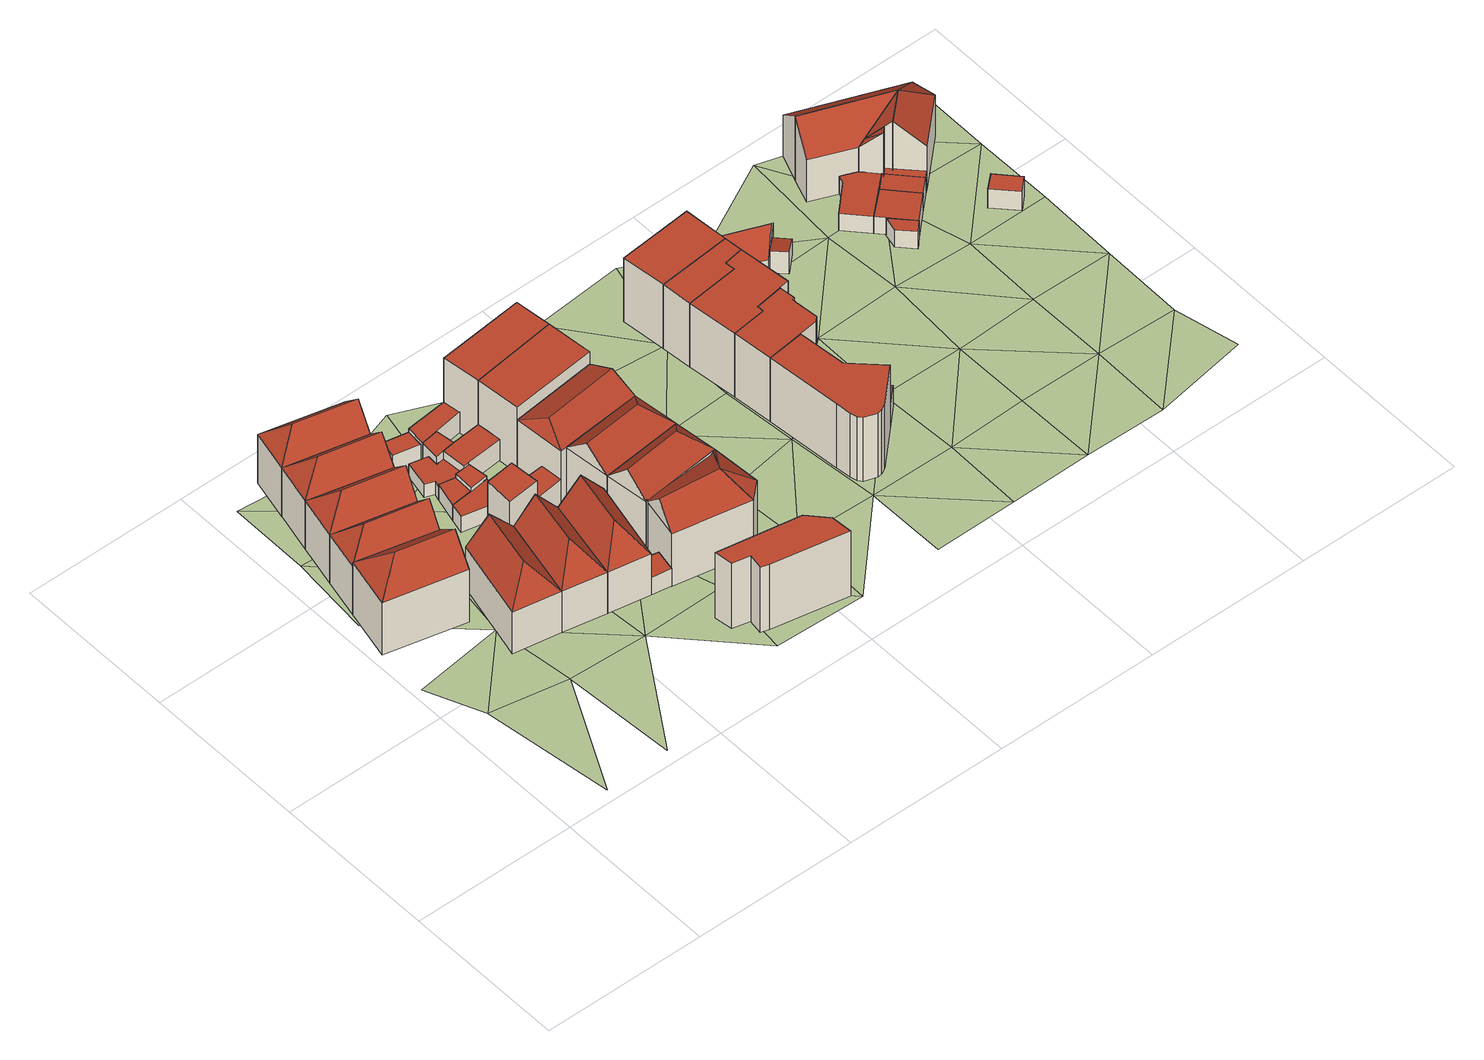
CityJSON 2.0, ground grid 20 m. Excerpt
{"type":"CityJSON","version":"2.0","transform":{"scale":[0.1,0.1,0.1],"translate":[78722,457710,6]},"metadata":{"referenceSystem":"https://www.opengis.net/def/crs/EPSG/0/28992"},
"CityObjects":{
"building1":{"type":"Building","attributes":{"RelativeEavesHeight":7.62,"AbsoluteEavesHeight":14.01,"RelativeRidgeHeight":10.49,"AbsoluteRidgeHeight":16.88,"roofType":"1130"},"geometry":[{"type":"Solid","lod":"2","boundaries":[[[[0,1,2,3]],[[1,4,5,2]],[[4,6,7,5]],[[6,0,3,7]],[[4,1,8]],[[0,6,9]],[[1,0,9,8]],[[6,4,8,9]],[[3,2,5,7]]]],"semantics":{"surfaces":[{"type":"WallSurface"},{"type":"RoofSurface","Slope":47.84,"Direction":282.99},{"type":"RoofSurface","Slope":47.84,"Direction":192.99},{"type":"RoofSurface","Slope":47.84,"Direction":12.99},{"type":"GroundSurface"}],"values":[[0,0,0,0,1,0,2,3,4]]}}]},
"building2":{"type":"Building","attributes":{"RelativeEavesHeight":7.05,"AbsoluteEavesHeight":13.44,"RelativeRidgeHeight":9.7,"AbsoluteRidgeHeight":16.09,"roofType":"1130"},"geometry":[{"type":"Solid","lod":"2","boundaries":[[[[10,11,5,7]],[[11,12,13,5]],[[12,14,15,13]],[[14,10,7,15]],[[12,11,16]],[[10,14,17]],[[11,10,17,16]],[[14,12,16,17]],[[7,5,13,15]]]],"semantics":{"surfaces":[{"type":"WallSurface"},{"type":"RoofSurface","Slope":43.16,"Direction":282.99},{"type":"RoofSurface","Slope":43.16,"Direction":192.99},{"type":"RoofSurface","Slope":43.16,"Direction":12.99},{"type":"GroundSurface"}],"values":[[0,0,0,0,1,0,2,3,4]]}}]},
"building3":{"type":"Building","attributes":{"RelativeEavesHeight":7.05,"AbsoluteEavesHeight":13.44,"RelativeRidgeHeight":9.7,"AbsoluteRidgeHeight":16.09,"roofType":"1130"},"geometry":[{"type":"Solid","lod":"2","boundaries":[[[[14,12,13,15]],[[12,18,19,13]],[[18,20,21,19]],[[20,14,15,21]],[[18,12,22]],[[14,20,23]],[[12,14,23,22]],[[20,18,22,23]],[[15,13,19,21]]]],"semantics":{"surfaces":[{"type":"WallSurface"},{"type":"RoofSurface","Slope":45.03,"Direction":282.99},{"type":"RoofSurface","Slope":45.03,"Direction":192.99},{"type":"RoofSurface","Slope":45.03,"Direction":12.99},{"type":"GroundSurface"}],"values":[[0,0,0,0,1,0,2,3,4]]}}]},
"building4":{"type":"Building","children":["building4-1","building4-2"]},
"building4-1":{"type":"BuildingPart","attributes":{"RelativeEavesHeight":5.99,"AbsoluteEavesHeight":12.43,"RelativeRidgeHeight":9.24,"AbsoluteRidgeHeight":15.67,"roofType":"1130"},"parents":["building4"],"geometry":[{"type":"Solid","lod":"2","boundaries":[[[[24,25,26,27]],[[25,28,29,26]],[[28,30,31,29]],[[30,24,27,31]],[[28,25,32]],[[24,30,33]],[[25,24,33,32]],[[30,28,32,33]],[[27,26,29,31]]]],"semantics":{"surfaces":[{"type":"WallSurface"},{"type":"RoofSurface","Slope":41.22,"Direction":190.47},{"type":"RoofSurface","Slope":41.15,"Direction":102.38},{"type":"RoofSurface","Slope":41.14,"Direction":282.98},{"type":"GroundSurface"}],"values":[[0,0,0,0,1,0,2,3,4]]}}]},
"building4-2":{"type":"BuildingPart","attributes":{"RelativeEavesHeight":2.59,"AbsoluteEavesHeight":8.98,"RelativeRidgeHeight":2.59,"AbsoluteRidgeHeight":8.98,"roofType":"1000"},"parents":["building4"],"geometry":[{"type":"Solid","lod":"2","boundaries":[[[[34,35,36,37]],[[35,38,39,36]],[[38,40,41,39]],[[40,34,37,41]],[[40,38,35,34]],[[37,36,39,41]]]],"semantics":{"surfaces":[{"type":"WallSurface"},{"type":"RoofSurface","Slope":90,"Direction":0},{"type":"GroundSurface"}],"values":[[0,0,0,0,1,2]]}}]},
"building5":{"type":"Building","attributes":{"RelativeEavesHeight":7.07,"AbsoluteEavesHeight":13.44,"RelativeRidgeHeight":9.72,"AbsoluteRidgeHeight":16.09,"roofType":"1130"},"geometry":[{"type":"Solid","lod":"2","boundaries":[[[[20,18,19,21]],[[18,42,43,19]],[[42,44,45,43]],[[44,20,21,45]],[[42,18,46]],[[20,44,47]],[[18,20,47,46]],[[44,42,46,47]],[[21,19,43,45]]]],"semantics":{"surfaces":[{"type":"WallSurface"},{"type":"RoofSurface","Slope":44.41,"Direction":282.99},{"type":"RoofSurface","Slope":44.41,"Direction":192.99},{"type":"RoofSurface","Slope":44.41,"Direction":12.99},{"type":"GroundSurface"}],"values":[[0,0,0,0,1,0,2,3,4]]}}]},
"building6":{"type":"Building","attributes":{"RelativeEavesHeight":7.09,"AbsoluteEavesHeight":13.44,"RelativeRidgeHeight":9.74,"AbsoluteRidgeHeight":16.09,"roofType":"1130"},"geometry":[{"type":"Solid","lod":"2","boundaries":[[[[44,42,48,49]],[[42,50,51,48]],[[50,52,53,51]],[[52,44,49,53]],[[50,42,54]],[[44,52,55]],[[42,44,55,54]],[[52,50,54,55]],[[49,48,51,53]]]],"semantics":{"surfaces":[{"type":"WallSurface"},{"type":"RoofSurface","Slope":44.21,"Direction":282.99},{"type":"RoofSurface","Slope":44.21,"Direction":192.99},{"type":"RoofSurface","Slope":44.21,"Direction":12.99},{"type":"GroundSurface"}],"values":[[0,0,0,0,1,0,2,3,4]]}}]},
"building7":{"type":"Building","children":["building7-1","building7-2","building7-3"]},
"building7-1":{"type":"BuildingPart","attributes":{"RelativeEavesHeight":5.98,"AbsoluteEavesHeight":12.43,"RelativeRidgeHeight":9.23,"AbsoluteRidgeHeight":15.67,"roofType":"1130"},"parents":["building7"],"geometry":[{"type":"Solid","lod":"2","boundaries":[[[[56,57,58,59]],[[57,25,26,58]],[[25,24,27,26]],[[24,56,59,27]],[[25,57,60]],[[56,24,61]],[[57,56,61,60]],[[24,25,60,61]],[[59,58,26,27]]]],"semantics":{"surfaces":[{"type":"WallSurface"},{"type":"RoofSurface","Slope":44.99,"Direction":190.46},{"type":"RoofSurface","Slope":38.99,"Direction":101.79},{"type":"RoofSurface","Slope":38.99,"Direction":282.07},{"type":"GroundSurface"}],"values":[[0,0,0,0,1,0,2,3,4]]}}]},
"building7-2":{"type":"BuildingPart","attributes":{"RelativeEavesHeight":2.97,"AbsoluteEavesHeight":9.41,"RelativeRidgeHeight":2.97,"AbsoluteRidgeHeight":9.41,"roofType":"1000"},"parents":["building7"],"geometry":[{"type":"Solid","lod":"2","boundaries":[[[[62,63,64,65]],[[63,66,67,64]],[[66,68,69,67]],[[68,62,65,69]],[[68,66,63,62]],[[65,64,67,69]]]],"semantics":{"surfaces":[{"type":"WallSurface"},{"type":"RoofSurface","Slope":90,"Direction":1.36},{"type":"GroundSurface"}],"values":[[0,0,0,0,1,2]]}}]},
"building7-3":{"type":"BuildingPart","attributes":{"RelativeEavesHeight":3.19,"AbsoluteEavesHeight":9.61,"RelativeRidgeHeight":3.19,"AbsoluteRidgeHeight":9.61,"roofType":"1000"},"parents":["building7"],"geometry":[{"type":"Solid","lod":"2","boundaries":[[[[70,71,41,67]],[[71,72,73,41]],[[72,74,69,73]],[[74,70,67,69]],[[74,72,71,70]],[[67,41,73,69]]]],"semantics":{"surfaces":[{"type":"WallSurface"},{"type":"RoofSurface","Slope":90,"Direction":342.79},{"type":"GroundSurface"}],"values":[[0,0,0,0,1,2]]}}]},
"building8":{"type":"Building","children":["building8-1","building8-2"]},
"building8-1":{"type":"BuildingPart","attributes":{"RelativeEavesHeight":6,"AbsoluteEavesHeight":12.43,"RelativeRidgeHeight":9.25,"AbsoluteRidgeHeight":15.67,"roofType":"1130"},"parents":["building8"],"geometry":[{"type":"Solid","lod":"2","boundaries":[[[[75,76,77,78]],[[76,57,58,77]],[[57,56,59,58]],[[56,75,78,59]],[[57,76,79]],[[75,56,80]],[[76,75,80,79]],[[56,57,79,80]],[[78,77,58,59]]]],"semantics":{"surfaces":[{"type":"WallSurface"},{"type":"RoofSurface","Slope":44.99,"Direction":190.46},{"type":"RoofSurface","Slope":38.63,"Direction":102.57},{"type":"RoofSurface","Slope":38.64,"Direction":281.92},{"type":"GroundSurface"}],"values":[[0,0,0,0,1,0,2,3,4]]}}]},
"building8-2":{"type":"BuildingPart","attributes":{"RelativeEavesHeight":3.27,"AbsoluteEavesHeight":9.7,"RelativeRidgeHeight":3.27,"AbsoluteRidgeHeight":9.7,"roofType":"1000"},"parents":["building8"],"geometry":[{"type":"Solid","lod":"2","boundaries":[[[[81,82,83,84]],[[82,85,86,83]],[[85,87,88,86]],[[87,81,84,88]],[[87,85,82,81]],[[84,83,86,88]]]],"semantics":{"surfaces":[{"type":"WallSurface"},{"type":"RoofSurface","Slope":90,"Direction":0},{"type":"GroundSurface"}],"values":[[0,0,0,0,1,2]]}}]},
"building9":{"type":"Building","attributes":{"RelativeEavesHeight":9.5,"AbsoluteEavesHeight":15.9,"RelativeRidgeHeight":9.5,"AbsoluteRidgeHeight":15.9,"roofType":"1000"},"geometry":[{"type":"Solid","lod":"2","boundaries":[[[[89,90,91,92]],[[90,93,94,91]],[[93,95,96,94]],[[95,97,98,96]],[[97,99,100,98]],[[99,101,102,100]],[[101,103,104,102]],[[103,105,106,104]],[[105,89,92,106]],[[105,103,101,99,97,95,93,90,89]],[[92,91,94,96,98,100,102,104,106]]]],"semantics":{"surfaces":[{"type":"WallSurface"},{"type":"RoofSurface","Slope":90,"Direction":0},{"type":"GroundSurface"}],"values":[[0,0,0,0,0,0,0,0,0,1,2]]}}]},
"building10":{"type":"Building","children":["building10-1","building10-2","building10-3","building10-4"]},
"building10-1":{"type":"BuildingPart","attributes":{"RelativeEavesHeight":2.32,"AbsoluteEavesHeight":8.74,"RelativeRidgeHeight":2.32,"AbsoluteRidgeHeight":8.74,"roofType":"1000"},"parents":["building10"],"geometry":[{"type":"Solid","lod":"2","boundaries":[[[[107,108,109,110]],[[108,111,112,109]],[[111,113,114,112]],[[113,115,116,114]],[[115,117,118,116]],[[117,107,110,118]],[[117,115,113,111,108,107]],[[110,109,112,114,116,118]]]],"semantics":{"surfaces":[{"type":"WallSurface"},{"type":"RoofSurface","Slope":90,"Direction":0},{"type":"GroundSurface"}],"values":[[0,0,0,0,0,0,1,2]]}}]},
"building10-2":{"type":"BuildingPart","attributes":{"RelativeEavesHeight":5.95,"AbsoluteEavesHeight":12.39,"RelativeRidgeHeight":5.95,"AbsoluteRidgeHeight":12.39,"roofType":"1000"},"parents":["building10"],"geometry":[{"type":"Solid","lod":"2","boundaries":[[[[119,120,121,122]],[[120,123,110,121]],[[123,124,125,110]],[[124,119,122,125]],[[124,123,120,119]],[[122,121,110,125]]]],"semantics":{"surfaces":[{"type":"WallSurface"},{"type":"RoofSurface","Slope":90,"Direction":0},{"type":"GroundSurface"}],"values":[[0,0,0,0,1,2]]}}]},
"building10-3":{"type":"BuildingPart","attributes":{"RelativeEavesHeight":7.73,"AbsoluteEavesHeight":13.99,"RelativeRidgeHeight":9.35,"AbsoluteRidgeHeight":15.62,"roofType":"1130"},"parents":["building10"],"geometry":[{"type":"Solid","lod":"2","boundaries":[[[[126,127,128,129]],[[127,130,131,128]],[[130,132,133,131]],[[132,126,129,133]],[[130,127,134]],[[126,132,135]],[[127,126,135,134]],[[132,130,134,135]],[[129,128,131,133]]]],"semantics":{"surfaces":[{"type":"WallSurface"},{"type":"RoofSurface","Slope":41.23,"Direction":265.01},{"type":"RoofSurface","Slope":62.61,"Direction":174.28},{"type":"RoofSurface","Slope":62.61,"Direction":354.14},{"type":"GroundSurface"}],"values":[[0,0,0,0,1,0,2,3,4]]}}]},
"building10-4":{"type":"BuildingPart","attributes":{"RelativeEavesHeight":3.46,"AbsoluteEavesHeight":9.88,"RelativeRidgeHeight":3.46,"AbsoluteRidgeHeight":9.88,"roofType":"1000"},"parents":["building10"],"geometry":[{"type":"Solid","lod":"2","boundaries":[[[[136,137,122,138]],[[137,139,125,122]],[[139,140,141,125]],[[140,142,143,141]],[[142,144,145,143]],[[144,136,138,145]],[[144,142,140,139,137,136]],[[138,122,125,141,143,145]]]],"semantics":{"surfaces":[{"type":"WallSurface"},{"type":"RoofSurface","Slope":90,"Direction":0},{"type":"GroundSurface"}],"values":[[0,0,0,0,0,0,1,2]]}}]},
"building11":{"type":"Building","children":["building11-1","building11-2","building11-3","building11-4"]},
"building11-1":{"type":"BuildingPart","attributes":{"RelativeEavesHeight":7.9,"AbsoluteEavesHeight":14.34,"RelativeRidgeHeight":7.9,"AbsoluteRidgeHeight":14.34,"roofType":"1000"},"parents":["building11"],"geometry":[{"type":"Solid","lod":"2","boundaries":[[[[146,147,148,149]],[[147,150,151,148]],[[150,146,149,151]],[[150,147,146]],[[149,148,151]]]],"semantics":{"surfaces":[{"type":"WallSurface"},{"type":"RoofSurface","Slope":90,"Direction":0},{"type":"GroundSurface"}],"values":[[0,0,0,1,2]]}}]},
"building11-2":{"type":"BuildingPart","attributes":{"RelativeEavesHeight":2.47,"AbsoluteEavesHeight":8.91,"RelativeRidgeHeight":2.47,"AbsoluteRidgeHeight":8.91,"roofType":"1000"},"parents":["building11"],"geometry":[{"type":"Solid","lod":"2","boundaries":[[[[152,153,77,154]],[[153,155,156,77]],[[155,157,158,156]],[[157,152,154,158]],[[157,155,153,152]],[[154,77,156,158]]]],"semantics":{"surfaces":[{"type":"WallSurface"},{"type":"RoofSurface","Slope":90,"Direction":0},{"type":"GroundSurface"}],"values":[[0,0,0,0,1,2]]}}]},
"building11-3":{"type":"BuildingPart","attributes":{"RelativeEavesHeight":7.69,"AbsoluteEavesHeight":13.99,"RelativeRidgeHeight":10.36,"AbsoluteRidgeHeight":16.66,"roofType":"1120"},"parents":["building11"],"geometry":[{"type":"Solid","lod":"2","boundaries":[[[[159,160,161,162]],[[160,163,164,161]],[[163,165,166,164]],[[165,159,162,166]],[[160,159,167]],[[163,160,167]],[[165,163,167]],[[159,165,167]],[[162,161,164,166]]]],"semantics":{"surfaces":[{"type":"WallSurface"},{"type":"RoofSurface","Slope":53.88,"Direction":137.57},{"type":"RoofSurface","Slope":-36.98,"Direction":279.26},{"type":"RoofSurface","Slope":55.47,"Direction":354.08},{"type":"RoofSurface","Slope":50.92,"Direction":85.52},{"type":"GroundSurface"}],"values":[[0,0,0,0,1,2,3,4,5]]}}]},
"building11-4":{"type":"BuildingPart","attributes":{"RelativeEavesHeight":7.69,"AbsoluteEavesHeight":13.99,"RelativeRidgeHeight":10.35,"AbsoluteRidgeHeight":16.66,"roofType":"1130"},"parents":["building11"],"geometry":[{"type":"Solid","lod":"2","boundaries":[[[[168,163,164,169]],[[163,160,161,164]],[[160,170,171,161]],[[170,168,169,171]],[[160,163,167]],[[168,170,172]],[[163,168,172,167]],[[170,160,167,172]],[[169,164,161,171]]]],"semantics":{"surfaces":[{"type":"WallSurface"},{"type":"RoofSurface","Slope":36.98,"Direction":99.26},{"type":"RoofSurface","Slope":51.23,"Direction":358.85},{"type":"RoofSurface","Slope":48.18,"Direction":188.21},{"type":"GroundSurface"}],"values":[[0,0,0,0,1,0,2,3,4]]}}]},
"building12":{"type":"Building","children":["building12-1","building12-2","building12-3","building12-4","building12-5"]},
"building12-1":{"type":"BuildingPart","attributes":{"RelativeEavesHeight":2.97,"AbsoluteEavesHeight":9.36,"RelativeRidgeHeight":2.97,"AbsoluteRidgeHeight":9.36,"roofType":"1000"},"parents":["building12"],"geometry":[{"type":"Solid","lod":"2","boundaries":[[[[173,174,175,176]],[[174,177,178,175]],[[177,179,180,178]],[[179,181,182,180]],[[181,183,184,182]],[[183,173,176,184]],[[183,181,179,177,174,173]],[[176,175,178,180,182,184]]]],"semantics":{"surfaces":[{"type":"WallSurface"},{"type":"RoofSurface","Slope":90,"Direction":161.8},{"type":"GroundSurface"}],"values":[[0,0,0,0,0,0,1,2]]}}]},
"building12-2":{"type":"BuildingPart","attributes":{"RelativeEavesHeight":2.75,"AbsoluteEavesHeight":9.16,"RelativeRidgeHeight":2.75,"AbsoluteRidgeHeight":9.16,"roofType":"1000"},"parents":["building12"],"geometry":[{"type":"Solid","lod":"2","boundaries":[[[[185,186,182,187]],[[186,188,180,182]],[[188,189,116,180]],[[189,190,191,116]],[[190,185,187,191]],[[190,189,188,186,185]],[[187,182,180,116,191]]]],"semantics":{"surfaces":[{"type":"WallSurface"},{"type":"RoofSurface","Slope":90,"Direction":128.74},{"type":"GroundSurface"}],"values":[[0,0,0,0,0,1,2]]}}]},
"building12-3":{"type":"BuildingPart","attributes":{"RelativeEavesHeight":1.96,"AbsoluteEavesHeight":8.34,"RelativeRidgeHeight":1.96,"AbsoluteRidgeHeight":8.34,"roofType":"1000"},"parents":["building12"],"geometry":[{"type":"Solid","lod":"2","boundaries":[[[[192,193,194,195]],[[193,196,197,194]],[[196,198,199,197]],[[198,200,201,199]],[[200,202,184,201]],[[202,203,182,184]],[[203,204,187,182]],[[204,205,206,187]],[[205,192,195,206]],[[205,204,203,202,200,198,196,193,192]],[[195,194,197,199,201,184,182,187,206]]]],"semantics":{"surfaces":[{"type":"WallSurface"},{"type":"RoofSurface","Slope":90,"Direction":0},{"type":"GroundSurface"}],"values":[[0,0,0,0,0,0,0,0,0,1,2]]}}]},
"building12-4":{"type":"BuildingPart","attributes":{"RelativeEavesHeight":2.33,"AbsoluteEavesHeight":8.74,"RelativeRidgeHeight":2.33,"AbsoluteRidgeHeight":8.74,"roofType":"1000"},"parents":["building12"],"geometry":[{"type":"Solid","lod":"2","boundaries":[[[[207,208,191,187]],[[208,113,114,191]],[[113,209,206,114]],[[209,207,187,206]],[[209,113,208,207]],[[187,191,114,206]]]],"semantics":{"surfaces":[{"type":"WallSurface"},{"type":"RoofSurface","Slope":90,"Direction":0},{"type":"GroundSurface"}],"values":[[0,0,0,0,1,2]]}}]},
"building12-5":{"type":"BuildingPart","attributes":{"RelativeEavesHeight":9.49,"AbsoluteEavesHeight":15.8,"RelativeRidgeHeight":9.49,"AbsoluteRidgeHeight":15.8,"roofType":"1000"},"parents":["building12"],"geometry":[{"type":"Solid","lod":"2","boundaries":[[[[210,211,131,133]],[[211,212,213,131]],[[212,214,215,213]],[[214,210,133,215]],[[214,212,211,210]],[[133,131,213,215]]]],"semantics":{"surfaces":[{"type":"WallSurface"},{"type":"RoofSurface","Slope":90,"Direction":0},{"type":"GroundSurface"}],"values":[[0,0,0,0,1,2]]}}]},
"building13":{"type":"Building","children":["building13-1","building13-2","building13-3","building13-4"]},
"building13-1":{"type":"BuildingPart","attributes":{"RelativeEavesHeight":9.45,"AbsoluteEavesHeight":15.8,"RelativeRidgeHeight":9.45,"AbsoluteRidgeHeight":15.8,"roofType":"1000"},"parents":["building13"],"geometry":[{"type":"Solid","lod":"2","boundaries":[[[[214,212,175,216]],[[212,217,218,175]],[[217,219,220,218]],[[219,214,216,220]],[[219,217,212,214]],[[216,175,218,220]]]],"semantics":{"surfaces":[{"type":"WallSurface"},{"type":"RoofSurface","Slope":90,"Direction":0},{"type":"GroundSurface"}],"values":[[0,0,0,0,1,2]]}}]},
"building13-2":{"type":"BuildingPart","attributes":{"RelativeEavesHeight":2.99,"AbsoluteEavesHeight":9.36,"RelativeRidgeHeight":2.99,"AbsoluteRidgeHeight":9.36,"roofType":"1010"},"parents":["building13"],"geometry":[{"type":"Solid","lod":"2","boundaries":[[[[221,222,223,224]],[[222,225,226,223]],[[225,227,218,226]],[[227,221,224,218]],[[227,225,222,221]],[[224,223,226,218]]]],"semantics":{"surfaces":[{"type":"WallSurface"},{"type":"RoofSurface","Slope":90,"Direction":0},{"type":"GroundSurface"}],"values":[[0,0,0,0,1,2]]}}]},
"building13-3":{"type":"BuildingPart","attributes":{"RelativeEavesHeight":2.98,"AbsoluteEavesHeight":9.36,"RelativeRidgeHeight":2.98,"AbsoluteRidgeHeight":9.36,"roofType":"1000"},"parents":["building13"],"geometry":[{"type":"Solid","lod":"2","boundaries":[[[[228,173,176,229]],[[173,230,201,176]],[[230,222,223,201]],[[222,228,229,223]],[[222,230,173,228]],[[229,176,201,223]]]],"semantics":{"surfaces":[{"type":"WallSurface"},{"type":"RoofSurface","Slope":90,"Direction":0},{"type":"GroundSurface"}],"values":[[0,0,0,0,1,2]]}}]},
"building13-4":{"type":"BuildingPart","attributes":{"RelativeEavesHeight":2.5,"AbsoluteEavesHeight":8.86,"RelativeRidgeHeight":2.5,"AbsoluteRidgeHeight":8.86,"roofType":"1010"},"parents":["building13"],"geometry":[{"type":"Solid","lod":"2","boundaries":[[[[231,232,233,234]],[[232,235,236,233]],[[235,237,226,236]],[[237,231,234,226]],[[237,235,232,231]],[[234,233,236,226]]]],"semantics":{"surfaces":[{"type":"WallSurface"},{"type":"RoofSurface","Slope":90,"Direction":156.83},{"type":"GroundSurface"}],"values":[[0,0,0,0,1,2]]}}]},
"building14":{"type":"Building","attributes":{"RelativeEavesHeight":7.72,"AbsoluteEavesHeight":13.99,"RelativeRidgeHeight":10.58,"AbsoluteRidgeHeight":16.86,"roofType":"1130"},"geometry":[{"type":"Solid","lod":"2","boundaries":[[[[238,239,240,241]],[[239,165,166,240]],[[165,242,243,166]],[[242,238,241,243]],[[165,239,244]],[[238,242,245]],[[239,238,245,244]],[[242,165,244,245]],[[241,240,166,243]]]],"semantics":{"surfaces":[{"type":"WallSurface"},{"type":"RoofSurface","Slope":42.93,"Direction":84.09},{"type":"RoofSurface","Slope":42.86,"Direction":354.08},{"type":"RoofSurface","Slope":42.86,"Direction":174.08},{"type":"GroundSurface"}],"values":[[0,0,0,0,1,0,2,3,4]]}}]},
"building15":{"type":"Building","attributes":{"RelativeEavesHeight":7.73,"AbsoluteEavesHeight":13.99,"RelativeRidgeHeight":10.39,"AbsoluteRidgeHeight":16.66,"roofType":"1130"},"geometry":[{"type":"Solid","lod":"2","boundaries":[[[[246,126,129,247]],[[126,239,240,129]],[[239,238,241,240]],[[238,246,247,241]],[[239,126,248]],[[246,238,249]],[[126,246,249,248]],[[238,239,248,249]],[[247,129,240,241]]]],"semantics":{"surfaces":[{"type":"WallSurface"},{"type":"RoofSurface","Slope":45,"Direction":84.08},{"type":"RoofSurface","Slope":46.96,"Direction":354.2},{"type":"RoofSurface","Slope":46.63,"Direction":174.06},{"type":"GroundSurface"}],"values":[[0,0,0,0,1,0,2,3,4]]}}]},
"building16":{"type":"Building","attributes":{"RelativeEavesHeight":9.3,"AbsoluteEavesHeight":15.61,"RelativeRidgeHeight":9.3,"AbsoluteRidgeHeight":15.61,"roofType":"1000"},"geometry":[{"type":"Solid","lod":"2","boundaries":[[[[250,251,252,253]],[[251,254,255,252]],[[254,256,257,255]],[[256,258,259,257]],[[258,260,261,259]],[[260,262,263,261]],[[262,264,265,263]],[[264,266,267,265]],[[266,268,269,267]],[[268,270,271,269]],[[270,250,253,271]],[[270,268,266,264,262,260,258,256,254,251,250]],[[253,252,255,257,259,261,263,265,267,269,271]]]],"semantics":{"surfaces":[{"type":"WallSurface"},{"type":"RoofSurface","Slope":90,"Direction":0},{"type":"GroundSurface"}],"values":[[0,0,0,0,0,0,0,0,0,0,0,1,2]]}}]},
"building17":{"type":"Building","attributes":{"RelativeEavesHeight":9.31,"AbsoluteEavesHeight":15.61,"RelativeRidgeHeight":9.31,"AbsoluteRidgeHeight":15.61,"roofType":"1000"},"geometry":[{"type":"Solid","lod":"2","boundaries":[[[[272,273,274,275]],[[273,266,267,274]],[[266,276,277,267]],[[276,278,279,277]],[[278,280,281,279]],[[280,282,283,281]],[[282,284,285,283]],[[284,286,287,285]],[[286,288,289,287]],[[288,272,275,289]],[[288,286,284,282,280,278,276,266,273,272]],[[275,274,267,277,279,281,283,285,287,289]]]],"semantics":{"surfaces":[{"type":"WallSurface"},{"type":"RoofSurface","Slope":90,"Direction":21.16},{"type":"GroundSurface"}],"values":[[0,0,0,0,0,0,0,0,0,0,1,2]]}}]},
"building18":{"type":"Building","attributes":{"RelativeEavesHeight":3,"AbsoluteEavesHeight":9.29,"RelativeRidgeHeight":3,"AbsoluteRidgeHeight":9.29,"roofType":"1000"},"geometry":[{"type":"Solid","lod":"2","boundaries":[[[[290,291,292,293]],[[291,294,253,292]],[[294,295,271,253]],[[295,296,269,271]],[[296,297,274,269]],[[297,298,299,274]],[[298,290,293,299]],[[298,297,296,295,294,291,290]],[[293,292,253,271,269,274,299]]]],"semantics":{"surfaces":[{"type":"WallSurface"},{"type":"RoofSurface","Slope":90,"Direction":0},{"type":"GroundSurface"}],"values":[[0,0,0,0,0,0,0,1,2]]}}]},
"building19":{"type":"Building","children":["building19-1","building19-2","building19-3"]},
"building19-1":{"type":"BuildingPart","attributes":{"RelativeEavesHeight":2.48,"AbsoluteEavesHeight":8.85,"RelativeRidgeHeight":2.48,"AbsoluteRidgeHeight":8.85,"roofType":"1000"},"parents":["building19"],"geometry":[{"type":"Solid","lod":"2","boundaries":[[[[300,301,302,303]],[[301,304,305,302]],[[304,306,307,305]],[[306,300,303,307]],[[306,304,301,300]],[[303,302,305,307]]]],"semantics":{"surfaces":[{"type":"WallSurface"},{"type":"RoofSurface","Slope":90,"Direction":0},{"type":"GroundSurface"}],"values":[[0,0,0,0,1,2]]}}]},
"building19-2":{"type":"BuildingPart","attributes":{"RelativeEavesHeight":2.3,"AbsoluteEavesHeight":8.65,"RelativeRidgeHeight":2.3,"AbsoluteRidgeHeight":8.65,"roofType":"1000"},"parents":["building19"],"geometry":[{"type":"Solid","lod":"2","boundaries":[[[[308,309,310,311]],[[309,312,313,310]],[[312,314,315,313]],[[314,308,311,315]],[[314,312,309,308]],[[311,310,313,315]]]],"semantics":{"surfaces":[{"type":"WallSurface"},{"type":"RoofSurface","Slope":90,"Direction":0},{"type":"GroundSurface"}],"values":[[0,0,0,0,1,2]]}}]},
"building19-3":{"type":"BuildingPart","attributes":{"RelativeEavesHeight":9.32,"AbsoluteEavesHeight":15.61,"RelativeRidgeHeight":9.32,"AbsoluteRidgeHeight":15.61,"roofType":"1000"},"parents":["building19"],"geometry":[{"type":"Solid","lod":"2","boundaries":[[[[316,317,311,318]],[[317,280,281,311]],[[280,278,279,281]],[[278,276,277,279]],[[276,319,320,277]],[[319,321,322,320]],[[321,323,324,322]],[[323,316,318,324]],[[323,321,319,276,278,280,317,316]],[[318,311,281,279,277,320,322,324]]]],"semantics":{"surfaces":[{"type":"WallSurface"},{"type":"RoofSurface","Slope":90,"Direction":0},{"type":"GroundSurface"}],"values":[[0,0,0,0,0,0,0,0,1,2]]}}]},
"building20":{"type":"Building","children":["building20-1","building20-2"]},
"building20-1":{"type":"BuildingPart","attributes":{"RelativeEavesHeight":6.14,"AbsoluteEavesHeight":12.51,"RelativeRidgeHeight":6.14,"AbsoluteRidgeHeight":12.51,"roofType":"1000"},"parents":["building20"],"geometry":[{"type":"Solid","lod":"2","boundaries":[[[[325,326,327,328]],[[326,329,330,327]],[[329,325,328,330]],[[329,326,325]],[[328,327,330]]]],"semantics":{"surfaces":[{"type":"WallSurface"},{"type":"RoofSurface","Slope":90,"Direction":0},{"type":"GroundSurface"}],"values":[[0,0,0,1,2]]}}]},
"building20-2":{"type":"BuildingPart","attributes":{"RelativeEavesHeight":9.32,"AbsoluteEavesHeight":15.61,"RelativeRidgeHeight":9.32,"AbsoluteRidgeHeight":15.61,"roofType":"1000"},"parents":["building20"],"geometry":[{"type":"Solid","lod":"2","boundaries":[[[[331,316,318,332]],[[316,323,324,318]],[[323,321,322,324]],[[321,319,320,322]],[[319,333,334,320]],[[333,335,336,334]],[[335,331,332,336]],[[335,333,319,321,323,316,331]],[[332,318,324,322,320,334,336]]]],"semantics":{"surfaces":[{"type":"WallSurface"},{"type":"RoofSurface","Slope":90,"Direction":152.05},{"type":"GroundSurface"}],"values":[[0,0,0,0,0,0,0,1,2]]}}]},
"building21":{"type":"Building","children":["building21-1","building21-2","building21-3","building21-4"]},
"building21-1":{"type":"BuildingPart","attributes":{"RelativeEavesHeight":9.32,"AbsoluteEavesHeight":15.61,"RelativeRidgeHeight":9.32,"AbsoluteRidgeHeight":15.61,"roofType":"1000"},"parents":["building21"],"geometry":[{"type":"Solid","lod":"2","boundaries":[[[[335,333,334,336]],[[333,337,338,334]],[[337,339,340,338]],[[339,335,336,340]],[[339,337,333,335]],[[336,334,338,340]]]],"semantics":{"surfaces":[{"type":"WallSurface"},{"type":"RoofSurface","Slope":90,"Direction":0},{"type":"GroundSurface"}],"values":[[0,0,0,0,1,2]]}}]},
"building21-2":{"type":"BuildingPart","attributes":{"RelativeEavesHeight":2.71,"AbsoluteEavesHeight":9.04,"RelativeRidgeHeight":3.17,"AbsoluteRidgeHeight":9.49,"roofType":"1010"},"parents":["building21"],"geometry":[{"type":"Solid","lod":"2","boundaries":[[[[341,342,343,344]],[[342,345,346,343]],[[345,347,348,346]],[[347,341,344,348]],[[347,345,342,341]],[[344,343,346,348]]]],"semantics":{"surfaces":[{"type":"WallSurface"},{"type":"RoofSurface","Slope":71.15,"Direction":46.64},{"type":"GroundSurface"}],"values":[[0,0,0,0,1,2]]}}]},
"building21-3":{"type":"BuildingPart","attributes":{"RelativeEavesHeight":2.87,"AbsoluteEavesHeight":9.19,"RelativeRidgeHeight":5.37,"AbsoluteRidgeHeight":11.7,"roofType":"1030"},"parents":["building21"],"geometry":[{"type":"Solid","lod":"2","boundaries":[[[[349,350,351,352]],[[350,353,354,351]],[[353,355,356,354]],[[355,349,352,356]],[[353,350,357]],[[349,355,358]],[[350,349,358,357]],[[355,353,357,358]],[[352,351,354,356]]]],"semantics":{"surfaces":[{"type":"WallSurface"},{"type":"RoofSurface","Slope":42.43,"Direction":21.93},{"type":"RoofSurface","Slope":42.6,"Direction":203.48},{"type":"GroundSurface"}],"values":[[0,0,0,0,0,0,1,2,3]]}}]},
"building21-4":{"type":"BuildingPart","attributes":{"RelativeEavesHeight":3.43,"AbsoluteEavesHeight":9.79,"RelativeRidgeHeight":3.43,"AbsoluteRidgeHeight":9.79,"roofType":"1000"},"parents":["building21"],"geometry":[{"type":"Solid","lod":"2","boundaries":[[[[359,360,328,361]],[[360,362,330,328]],[[362,363,364,330]],[[363,365,366,364]],[[365,367,368,366]],[[367,359,361,368]],[[367,365,363,362,360,359]],[[361,328,330,364,366,368]]]],"semantics":{"surfaces":[{"type":"WallSurface"},{"type":"RoofSurface","Slope":90,"Direction":270},{"type":"GroundSurface"}],"values":[[0,0,0,0,0,0,1,2]]}}]},
"building22":{"type":"Building","children":["building22-1","building22-2","building22-3"]},
"building22-1":{"type":"BuildingPart","attributes":{"RelativeEavesHeight":7.7,"AbsoluteEavesHeight":13.94,"RelativeRidgeHeight":9.31,"AbsoluteRidgeHeight":15.55,"roofType":"1010"},"parents":["building22"],"geometry":[{"type":"Solid","lod":"2","boundaries":[[[[369,370,371,372]],[[370,373,374,371]],[[373,375,376,374]],[[375,369,372,376]],[[375,373,370,369]],[[372,371,374,376]]]],"semantics":{"surfaces":[{"type":"WallSurface"},{"type":"RoofSurface","Slope":47.48,"Direction":21.5},{"type":"GroundSurface"}],"values":[[0,0,0,0,1,2]]}}]},
"building22-2":{"type":"BuildingPart","attributes":{"RelativeEavesHeight":2.5,"AbsoluteEavesHeight":8.75,"RelativeRidgeHeight":2.5,"AbsoluteRidgeHeight":8.75,"roofType":"1000"},"parents":["building22"],"geometry":[{"type":"Solid","lod":"2","boundaries":[[[[377,378,379,380]],[[378,381,382,379]],[[381,383,384,382]],[[383,385,386,384]],[[385,387,388,386]],[[387,377,380,388]],[[387,385,383,381,378,377]],[[380,379,382,384,386,388]]]],"semantics":{"surfaces":[{"type":"WallSurface"},{"type":"RoofSurface","Slope":90,"Direction":0},{"type":"GroundSurface"}],"values":[[0,0,0,0,0,0,1,2]]}}]},
"building22-3":{"type":"BuildingPart","attributes":{"RelativeEavesHeight":7.69,"AbsoluteEavesHeight":13.94,"RelativeRidgeHeight":9.3,"AbsoluteRidgeHeight":15.55,"roofType":"1010"},"parents":["building22"],"geometry":[{"type":"Solid","lod":"2","boundaries":[[[[370,369,372,371]],[[369,389,390,372]],[[389,391,392,390]],[[391,370,371,392]],[[391,389,369,370]],[[371,372,390,392]]]],"semantics":{"surfaces":[{"type":"WallSurface"},{"type":"RoofSurface","Slope":45.4,"Direction":201.61},{"type":"GroundSurface"}],"values":[[0,0,0,0,1,2]]}}]},
"building23":{"type":"Building","children":["building23-1","building23-2","building23-3","building23-4","building23-5","building23-6","building23-7","building23-8","building23-9"]},
"building23-1":{"type":"BuildingPart","attributes":{"RelativeEavesHeight":2.5,"AbsoluteEavesHeight":8.75,"RelativeRidgeHeight":2.5,"AbsoluteRidgeHeight":8.75,"roofType":"1000"},"parents":["building23"],"geometry":[{"type":"Solid","lod":"2","boundaries":[[[[378,393,394,379]],[[393,395,396,394]],[[395,397,398,396]],[[397,378,379,398]],[[397,395,393,378]],[[379,394,396,398]]]],"semantics":{"surfaces":[{"type":"WallSurface"},{"type":"RoofSurface","Slope":90,"Direction":0},{"type":"GroundSurface"}],"values":[[0,0,0,0,1,2]]}}]},
"building23-2":{"type":"BuildingPart","attributes":{"RelativeEavesHeight":2.49,"AbsoluteEavesHeight":8.75,"RelativeRidgeHeight":2.49,"AbsoluteRidgeHeight":8.75,"roofType":"1000"},"parents":["building23"],"geometry":[{"type":"Solid","lod":"2","boundaries":[[[[395,399,400,396]],[[399,381,382,400]],[[381,397,398,382]],[[397,395,396,398]],[[397,381,399,395]],[[396,400,382,398]]]],"semantics":{"surfaces":[{"type":"WallSurface"},{"type":"RoofSurface","Slope":90,"Direction":0},{"type":"GroundSurface"}],"values":[[0,0,0,0,1,2]]}}]},
"building23-3":{"type":"BuildingPart","attributes":{"RelativeEavesHeight":7.68,"AbsoluteEavesHeight":13.94,"RelativeRidgeHeight":9.29,"AbsoluteRidgeHeight":15.55,"roofType":"1010"},"parents":["building23"],"geometry":[{"type":"Solid","lod":"2","boundaries":[[[[401,369,402,403]],[[369,404,405,402]],[[404,406,407,405]],[[406,401,403,407]],[[406,404,369,401]],[[403,402,405,407]]]],"semantics":{"surfaces":[{"type":"WallSurface"},{"type":"RoofSurface","Slope":46.97,"Direction":137.5},{"type":"GroundSurface"}],"values":[[0,0,0,0,1,2]]}}]},
"building23-4":{"type":"BuildingPart","attributes":{"RelativeEavesHeight":2.48,"AbsoluteEavesHeight":8.75,"RelativeRidgeHeight":2.48,"AbsoluteRidgeHeight":8.75,"roofType":"1000"},"parents":["building23"],"geometry":[{"type":"Solid","lod":"2","boundaries":[[[[408,409,410,411]],[[409,412,413,410]],[[412,399,400,413]],[[399,408,411,400]],[[399,412,409,408]],[[411,410,413,400]]]],"semantics":{"surfaces":[{"type":"WallSurface"},{"type":"RoofSurface","Slope":90,"Direction":0},{"type":"GroundSurface"}],"values":[[0,0,0,0,1,2]]}}]},
"building23-5":{"type":"BuildingPart","attributes":{"RelativeEavesHeight":7.14,"AbsoluteEavesHeight":13.4,"RelativeRidgeHeight":9.29,"AbsoluteRidgeHeight":15.55,"roofType":"1010"},"parents":["building23"],"geometry":[{"type":"Solid","lod":"2","boundaries":[[[[369,375,414,402]],[[375,404,405,414]],[[404,369,402,405]],[[404,375,369]],[[402,414,405]]]],"semantics":{"surfaces":[{"type":"WallSurface"},{"type":"RoofSurface","Slope":52.71,"Direction":79.04},{"type":"GroundSurface"}],"values":[[0,0,0,1,2]]}}]},
"building23-6":{"type":"BuildingPart","attributes":{"RelativeEavesHeight":8.38,"AbsoluteEavesHeight":14.63,"RelativeRidgeHeight":9.3,"AbsoluteRidgeHeight":15.55,"roofType":"1010"},"parents":["building23"],"geometry":[{"type":"Solid","lod":"2","boundaries":[[[[415,369,402,416]],[[369,401,403,402]],[[401,415,416,403]],[[401,369,415]],[[416,402,403]]]],"semantics":{"surfaces":[{"type":"WallSurface"},{"type":"RoofSurface","Slope":46.19,"Direction":317.93},{"type":"GroundSurface"}],"values":[[0,0,0,1,2]]}}]},
"building23-7":{"type":"BuildingPart","attributes":{"RelativeEavesHeight":7.86,"AbsoluteEavesHeight":14.11,"RelativeRidgeHeight":8.52,"AbsoluteRidgeHeight":14.78,"roofType":"1010"},"parents":["building23"],"geometry":[{"type":"Solid","lod":"2","boundaries":[[[[415,417,418,416]],[[417,419,420,418]],[[419,415,416,420]],[[419,417,415]],[[416,418,420]]]],"semantics":{"surfaces":[{"type":"WallSurface"},{"type":"RoofSurface","Slope":46.2,"Direction":317.05},{"type":"GroundSurface"}],"values":[[0,0,0,1,2]]}}]},
"building23-8":{"type":"BuildingPart","attributes":{"RelativeEavesHeight":7.05,"AbsoluteEavesHeight":13.3,"RelativeRidgeHeight":8.52,"AbsoluteRidgeHeight":14.78,"roofType":"1010"},"parents":["building23"],"geometry":[{"type":"Solid","lod":"2","boundaries":[[[[389,415,416,380]],[[415,419,420,416]],[[419,389,380,420]],[[419,415,389]],[[380,416,420]]]],"semantics":{"surfaces":[{"type":"WallSurface"},{"type":"RoofSurface","Slope":46.33,"Direction":317.75},{"type":"GroundSurface"}],"values":[[0,0,0,1,2]]}}]},
"building23-9":{"type":"BuildingPart","attributes":{"RelativeEavesHeight":2.5,"AbsoluteEavesHeight":8.75,"RelativeRidgeHeight":2.5,"AbsoluteRidgeHeight":8.75,"roofType":"1000"},"parents":["building23"],"geometry":[{"type":"Solid","lod":"2","boundaries":[[[[421,422,418,420]],[[422,423,403,418]],[[423,424,407,403]],[[424,393,394,407]],[[393,421,420,394]],[[393,424,423,422,421]],[[420,418,403,407,394]]]],"semantics":{"surfaces":[{"type":"WallSurface"},{"type":"RoofSurface","Slope":90,"Direction":0},{"type":"GroundSurface"}],"values":[[0,0,0,0,0,1,2]]}}]},
"building24":{"type":"Building","attributes":{"RelativeEavesHeight":2.8,"AbsoluteEavesHeight":9.11,"RelativeRidgeHeight":2.8,"AbsoluteRidgeHeight":9.11,"roofType":"1000"},"geometry":[{"type":"Solid","lod":"2","boundaries":[[[[425,426,427,428]],[[426,429,430,427]],[[429,431,432,430]],[[431,425,428,432]],[[431,429,426,425]],[[428,427,430,432]]]],"semantics":{"surfaces":[{"type":"WallSurface"},{"type":"RoofSurface","Slope":90,"Direction":0},{"type":"GroundSurface"}],"values":[[0,0,0,0,1,2]]}}]},
"terrain1":{"type":"TINRelief","geometry":[{"type":"CompositeSurface","lod":"2","boundaries":[[[433,434,435]],[[436,433,437]],[[433,435,437]],[[438,439,440]],[[439,437,440]],[[435,441,442]],[[437,435,442]],[[443,438,444]],[[438,440,444]],[[440,437,445]],[[437,442,445]],[[443,444,446]],[[444,440,447]],[[440,445,447]],[[445,442,448]],[[444,449,446]],[[444,447,449]],[[442,450,451]],[[442,451,448]],[[447,445,452]],[[445,448,452]],[[446,449,453]],[[451,450,454]],[[449,447,455]],[[448,451,456]],[[447,452,455]],[[453,449,455]],[[452,448,457]],[[451,454,458]],[[451,458,456]],[[448,456,457]],[[452,457,455]],[[458,454,459]],[[456,458,460]],[[457,461,455]],[[457,456,460]],[[458,459,460]],[[455,461,462]],[[461,457,463]],[[457,460,464]],[[459,465,466]],[[457,464,463]],[[462,461,463]],[[460,459,467]],[[459,466,468]],[[462,463,469]],[[464,460,470]],[[459,468,467]],[[463,464,471]],[[460,467,470]],[[468,466,472]],[[464,470,471]],[[469,463,473]],[[463,471,473]],[[467,468,474]],[[468,472,475]],[[470,467,474]],[[468,475,474]],[[471,470,476]],[[470,474,477]],[[475,472,478]],[[473,471,476]],[[470,477,476]],[[474,475,478]],[[472,479,478]],[[473,476,480]],[[477,474,481]],[[474,478,481]],[[476,477,482]],[[477,481,483]],[[478,479,484]],[[480,476,482]],[[477,483,482]],[[479,485,484]],[[481,478,486]],[[483,481,486]],[[480,482,487]],[[478,484,486]],[[482,483,488]],[[483,486,489]],[[487,482,488]],[[483,489,488]],[[487,488,490]]]}]}
},
"vertices":[
[108,281,80],[12,303,80],[12,303,4],[108,281,4],[26,365,80],[26,365,4],[123,342,80],[123,342,4],[50,327,109],[116,312,109],
[123,342,74],[26,365,74],[37,413,74],[37,413,4],[134,391,74],[134,391,4],[56,383,101],[129,367,101],
[49,465,74],[49,465,4],[147,442,74],[147,442,4],[69,433,101],[141,417,101],
[191,309,64],[169,209,64],[169,209,4],[191,309,4],[112,219,64],[112,219,4],[136,319,64],[136,319,4],[147,242,97],[163,314,97],
[127,321,30],[131,338,30],[131,338,4],[127,321,4],[167,330,30],[167,330,4],[165,314,30],[165,314,4],
[61,515,74],[61,515,4],[159,493,74],[159,493,4],[81,484,101],[153,468,101],
[61,515,3],[159,493,3],[73,566,74],[73,566,3],[170,543,74],[170,543,3],[92,535,101],[165,518,101],
[242,300,64],[221,199,64],[221,199,4],[242,300,4],[202,236,97],[216,305,97],
[211,318,34],[208,306,34],[208,306,4],[211,318,4],[189,310,34],[189,310,4],[191,322,34],[191,322,4],
[189,310,36],[165,314,36],[167,328,36],[167,328,4],[191,322,36],
[294,290,64],[271,190,64],[271,190,4],[294,290,4],[253,226,97],[268,295,97],
[238,300,37],[242,318,37],[242,318,4],[238,300,4],[271,312,37],[271,312,4],[267,295,37],[267,295,4],
[419,85,99],[420,84,99],[420,84,4],[419,85,4],[422,58,99],[422,58,4],[330,76,99],[330,76,4],[320,79,99],[320,79,4],[323,97,99],[323,97,4],[302,102,99],[302,102,4],[299,124,99],[299,124,4],[400,106,99],[400,106,4],
[212,373,27],[212,374,27],[212,374,4],[212,373,4],[183,380,27],[183,380,4],[187,398,27],[187,398,4],[236,403,27],[236,403,4],[238,376,27],[238,376,4],
[250,341,64],[210,337,64],[210,337,4],[250,341,4],[212,373,64],[247,377,64],[247,377,4],
[392,355,80],[285,345,80],[285,345,3],[392,355,3],[280,407,80],[280,407,3],[386,418,80],[386,418,3],[296,377,96],[389,387,96],
[285,345,39],[250,341,39],[285,345,4],[247,377,39],[257,378,39],[257,378,4],[258,370,39],[258,370,4],[283,372,39],[283,372,4],
[305,234,83],[304,236,83],[304,236,4],[305,234,4],[305,236,83],[305,236,4],
[295,186,29],[271,190,29],[295,186,4],[277,217,29],[277,217,4],[300,212,29],[300,212,4],
[408,186,80],[388,168,80],[388,168,3],[408,186,3],[401,246,80],[401,246,3],[404,246,80],[404,246,3],[374,204,107],
[305,236,80],[305,236,3],[295,186,80],[295,186,3],[300,211,107],
[240,458,34],[275,461,34],[275,461,4],[240,458,4],[278,431,34],[278,431,4],[233,427,34],[233,427,4],[226,426,34],[226,426,4],[224,456,34],[224,456,4],
[214,425,32],[226,426,32],[214,425,4],[233,427,32],[236,403,32],[213,400,32],[213,400,4],
[197,437,23],[186,441,23],[186,441,4],[197,437,4],[193,473,23],[193,473,4],[215,468,23],[215,468,4],[214,454,23],[214,454,4],[224,456,23],[226,426,23],[214,425,23],[195,429,23],[195,429,4],
[214,425,27],[213,400,27],[195,429,27],
[386,418,98],[280,407,98],[275,461,98],[275,461,3],[380,474,98],[380,474,3],
[380,474,4],[269,507,98],[269,507,4],[375,518,98],[375,518,4],
[272,486,34],[216,478,34],[216,478,4],[272,486,4],[218,502,34],[218,502,4],[269,507,34],
[237,481,34],[237,481,4],[214,454,34],
[216,481,29],[185,488,29],[185,488,4],[216,481,4],[189,508,29],[189,508,4],[218,502,29],
[298,289,80],[398,299,80],[398,299,3],[298,289,3],[304,236,80],[304,236,3],[374,270,109],[301,262,109],
[292,346,80],[292,346,3],[369,325,107],[295,317,107],
[604,209,96],[564,171,96],[564,171,3],[604,209,3],[557,167,96],[557,167,3],[551,166,96],[551,166,3],[536,171,96],[536,171,3],[532,176,96],[532,176,3],[530,184,96],[530,184,3],[528,203,96],[528,203,3],[519,295,96],[519,295,3],[564,300,96],[564,300,3],[570,242,96],[570,242,3],
[592,308,96],[587,303,96],[587,303,3],[592,308,3],[514,344,96],[514,344,3],[556,349,96],[556,349,3],[556,357,96],[556,357,3],[590,362,96],[590,362,3],[592,343,96],[592,343,3],[589,342,96],[589,342,3],[589,337,96],[589,337,3],
[605,253,33],[627,231,33],[627,231,3],[605,253,3],[604,209,33],[570,242,33],[564,300,33],[587,303,33],[601,304,33],[601,304,3],
[595,428,28],[612,430,28],[612,430,4],[595,428,4],[614,413,28],[614,413,4],[597,411,28],[597,411,4],
[602,364,26],[601,376,26],[601,376,3],[602,364,3],[620,378,26],[620,378,3],[621,367,26],[621,367,3],
[595,428,96],[602,364,96],[595,428,3],[507,405,96],[507,405,3],[572,412,96],[572,412,3],[571,424,96],[571,424,3],
[607,451,65],[594,437,65],[594,437,4],[607,451,4],[593,450,65],[593,450,4],
[594,437,96],[594,437,3],[504,442,96],[504,442,3],[593,450,96],[593,450,3],
[498,496,96],[498,496,3],[588,504,96],[588,504,3],
[673,471,26],[687,456,26],[687,456,3],[673,471,3],[667,438,35],[667,438,3],[653,452,35],[653,452,3],
[615,508,32],[683,481,32],[683,481,3],[615,508,3],[646,445,32],[646,445,3],[599,467,32],[599,467,3],[665,463,57],[607,487,57],
[615,459,38],[607,451,38],[615,459,4],[593,450,38],[590,485,38],[590,485,4],[608,491,38],[608,491,4],[599,467,38],[599,467,4],
[859,493,96],[757,533,96],[757,533,2],[859,493,2],[769,566,63],[769,566,2],[897,516,63],[897,516,2],
[797,482,28],[813,465,28],[813,465,3],[797,482,3],[768,425,28],[768,425,3],[744,451,28],[744,451,3],[774,480,28],[774,480,3],[778,490,28],[778,490,3],
[797,482,63],[797,482,2],[746,503,63],[746,503,2],
[843,432,28],[843,432,3],[827,417,28],[827,417,3],[797,450,28],[797,450,3],
[799,391,28],[799,391,3],
[826,463,96],[859,493,3],[826,463,3],[903,487,63],[903,487,3],[850,438,63],[850,438,3],
[788,380,28],[772,397,28],[772,397,3],[788,380,3],[776,415,28],[776,415,3],
[897,516,3],
[806,484,68],[806,484,3],
[820,469,88],[820,469,3],[814,463,88],[814,463,3],
[814,463,28],[820,469,28],[826,463,28],[850,438,28],
[878,377,31],[894,391,31],[894,391,3],[878,377,3],[917,366,31],[917,366,3],[902,352,31],[902,352,3],
[38,171,6],[57,9,11],[133,154,5],[9,239,6],[120,253,6],[30,450,4],[20,349,5],[135,344,4],[142,15,5],[229,150,5],[31,549,4],[158,441,4],[219,285,5],[179,535,4],[233,370,5],[301,253,4],[213,466,4],[320,53,5],[331,152,4],[290,332,4],[232,552,4],[431,50,4],[379,489,4],[427,248,3],[428,350,2],[433,152,4],[531,150,3],[519,262,3],[430,451,3],[430,549,2],[510,443,3],[511,353,3],[531,50,4],[632,51,3],[629,248,3],[634,149,3],[540,557,3],[630,350,4],[626,446,4],[730,51,4],[621,515,4],[729,247,3],[729,151,4],[729,450,3],[736,355,3],[830,150,4],[828,49,4],[739,576,2],[830,251,3],[805,453,3],[832,351,3],[928,148,3],[945,69,4],[929,249,4],[830,548,2],[931,449,3],[931,350,4],[931,549,4]
]}
